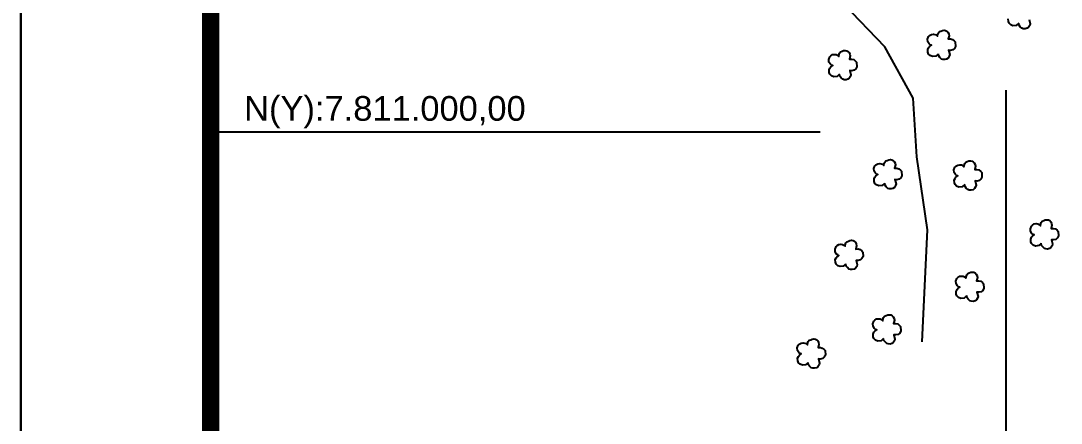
# Model space of a CAD drawing. Header units: inches. Extents: x 720421 to 723571, y 7810121 to 7814576.
# Drawn here: x 720421 to 721244, y 7811070 to 7811388 of the extents above; entities that cross this region are included whole.
import ezdxf
from ezdxf.enums import TextEntityAlignment as Align

# ---------------------------------------------------------------- set-up
doc = ezdxf.new("R2010")
doc.units = ezdxf.units.IN
doc.header["$MEASUREMENT"] = 0
doc.linetypes.add('CONTINUO', pattern=[0])
doc.linetypes.add('LIN0', pattern=[0])
for name, color, linetype in [('CORREGO', 5, 'Continuous'), ('MALHA', 8, 'Continuous'), ('MARGEM', 5, 'Continuous'), ('MATO', 3, 'Continuous')]:
    doc.layers.add(name, color=color, linetype=linetype)
doc.styles.get("Standard").update_dxf_attribs({"font": 'arial.ttf'})

msp = doc.modelspace()

# ---------------------------------------------------------------- linework, layer by layer
at = {"layer": 'CORREGO'}
msp.add_lwpolyline([(721133.69, 7811134.29), (721137.9, 7811222.7), (721129.48, 7811280.23), (721126.67, 7811326.54), (721104.2, 7811367.23), (721071.91, 7811400.91)], dxfattribs=at)
at = {"layer": 'MALHA', "color": 8}
for points in [[(721200, 7810622.34), (721200, 7811332.86)], [(720571.29, 7811300), (721053.13, 7811300)]]:
    msp.add_lwpolyline(points, dxfattribs=at)
at = {"layer": 'MARGEM', "color": 174, "linetype": 'LIN0'}
msp.add_line((720421.29, 7810120.75, -585.7), (720421.29, 7814575.75, -585.7), dxfattribs=at)
at = {"layer": 'MARGEM', "color": 174, "linetype": 'LIN0', "elevation": -585.7, "flags": 128}
msp.add_lwpolyline([(723571.29, 7810120.75), (723571.29, 7814575.75), (720421.29, 7814575.75), (720421.29, 7810120.75)], close=True, dxfattribs=at)
at = {"layer": 'MARGEM', "color": 174, "linetype": 'LIN0', "const_width": 13.63, "elevation": -585.7, "flags": 128}
msp.add_lwpolyline([(723421.29, 7810622.34), (723421.29, 7814425.75), (720571.29, 7814425.75), (720571.29, 7810622.34)], close=True, dxfattribs=at)
at = {"layer": 'MATO', "linetype": 'CONTINUO'}
for points in [[(721210.06, 7811385.75, 0), (721208.06, 7811384.08, 0), (721205.52, 7811383.78, 0), (721203.71, 7811384.49, 0), (721202.42, 7811385.75, 0), (721201.89, 7811387.2, 0), (721201.75, 7811389.33, 0)], [(721218.23, 7811388.72, 0), (721219.09, 7811385.38, 0), (721218.7, 7811383.96, 0), (721217.74, 7811382.61, 0), (721216.67, 7811381.76, 0), (721215.17, 7811381.39, 0), (721213.67, 7811381.48, 0), (721212.55, 7811381.8, 0), (721211.26, 7811383.06, 0), (721210.39, 7811384.2, 0), (721210.12, 7811385.93, 0)], [(721146.47, 7811361.47, 0), (721144.47, 7811359.79, 0), (721141.93, 7811359.5, 0), (721140.12, 7811360.2, 0), (721138.84, 7811361.47, 0), (721138.31, 7811362.91, 0), (721138.16, 7811365.05, 0), (721138.86, 7811366.4, 0), (721139.59, 7811367.4, 0), (721141.05, 7811368.39, 0), (721140.12, 7811368.68, 0), (721139.2, 7811369.44, 0), (721138.12, 7811371.14, 0), (721137.92, 7811373.17, 0), (721138.7, 7811375.28, 0), (721139.52, 7811376.04, 0), (721141.02, 7811376.95, 0), (721142.58, 7811377.16, 0), (721143.84, 7811376.98, 0), (721144.83, 7811376.52, 0), (721145.91, 7811375.55, 0), (721146.24, 7811377.41, 0), (721146.52, 7811378.15, 0), (721147.33, 7811379.17, 0), (721148.53, 7811379.62, 0), (721149.71, 7811380.14, 0), (721151.04, 7811380.26, 0), (721152.29, 7811380.08, 0), (721153.31, 7811379.54, 0), (721154.07, 7811378.73, 0), (721154.73, 7811377.42, 0), (721154.99, 7811375.96, 0), (721154.39, 7811373.37, 0), (721156.2, 7811373.4, 0), (721157.71, 7811373.04, 0), (721159.12, 7811371.91, 0), (721159.91, 7811371.02, 0), (721160.12, 7811367.45, 0), (721159.25, 7811365.85, 0), (721158.08, 7811364.78, 0), (721156.25, 7811364.29, 0), (721154.65, 7811364.44, 0), (721155.51, 7811361.1, 0), (721155.11, 7811359.68, 0), (721154.15, 7811358.32, 0), (721153.09, 7811357.48, 0), (721151.58, 7811357.11, 0), (721150.08, 7811357.2, 0), (721148.96, 7811357.52, 0), (721147.68, 7811358.78, 0), (721146.8, 7811359.92, 0), (721146.54, 7811361.64, 0)], [(721068.43, 7811345.49, 0), (721066.43, 7811343.81, 0), (721063.89, 7811343.52, 0), (721062.08, 7811344.22, 0), (721060.79, 7811345.48, 0), (721060.26, 7811346.93, 0), (721060.12, 7811349.07, 0), (721060.81, 7811350.42, 0), (721061.54, 7811351.41, 0), (721063, 7811352.41, 0), (721062.07, 7811352.7, 0), (721061.15, 7811353.46, 0), (721060.07, 7811355.16, 0), (721059.88, 7811357.19, 0), (721060.66, 7811359.3, 0), (721061.48, 7811360.06, 0), (721062.97, 7811360.97, 0), (721064.54, 7811361.18, 0), (721065.79, 7811361, 0), (721066.78, 7811360.54, 0), (721067.87, 7811359.57, 0), (721068.19, 7811361.42, 0), (721068.47, 7811362.16, 0), (721069.28, 7811363.19, 0), (721070.49, 7811363.63, 0), (721071.67, 7811364.16, 0), (721072.99, 7811364.28, 0), (721074.25, 7811364.1, 0), (721075.27, 7811363.56, 0), (721076.02, 7811362.74, 0), (721076.68, 7811361.44, 0), (721076.94, 7811359.98, 0), (721076.34, 7811357.39, 0), (721078.16, 7811357.42, 0), (721079.66, 7811357.05, 0), (721081.08, 7811355.93, 0), (721081.86, 7811355.03, 0), (721082.08, 7811351.46, 0), (721081.2, 7811349.87, 0), (721080.04, 7811348.8, 0), (721078.21, 7811348.31, 0), (721076.6, 7811348.45, 0), (721077.46, 7811345.12, 0), (721077.07, 7811343.7, 0), (721076.1, 7811342.34, 0), (721075.04, 7811341.5, 0), (721073.53, 7811341.13, 0), (721072.04, 7811341.22, 0), (721070.92, 7811341.53, 0), (721069.63, 7811342.8, 0), (721068.76, 7811343.94, 0), (721068.49, 7811345.66, 0)], [(721104.05, 7811259.39, 0), (721102.05, 7811257.71, 0), (721099.51, 7811257.41, 0), (721097.7, 7811258.12, 0), (721096.41, 7811259.38, 0), (721095.88, 7811260.83, 0), (721095.74, 7811262.96, 0), (721096.43, 7811264.31, 0), (721097.16, 7811265.31, 0), (721098.63, 7811266.3, 0), (721097.69, 7811266.6, 0), (721096.78, 7811267.36, 0), (721095.7, 7811269.06, 0), (721095.5, 7811271.08, 0), (721096.28, 7811273.19, 0), (721097.1, 7811273.95, 0), (721098.59, 7811274.86, 0), (721100.16, 7811275.07, 0), (721101.41, 7811274.89, 0), (721102.4, 7811274.44, 0), (721103.49, 7811273.47, 0), (721103.82, 7811275.32, 0), (721104.09, 7811276.06, 0), (721104.9, 7811277.09, 0), (721106.11, 7811277.53, 0), (721107.29, 7811278.05, 0), (721108.62, 7811278.17, 0), (721109.87, 7811277.99, 0), (721110.89, 7811277.46, 0), (721111.64, 7811276.64, 0), (721112.31, 7811275.33, 0), (721112.57, 7811273.88, 0), (721111.96, 7811271.28, 0), (721113.78, 7811271.31, 0), (721115.28, 7811270.95, 0), (721116.7, 7811269.83, 0), (721117.49, 7811268.93, 0), (721117.7, 7811265.36, 0), (721116.82, 7811263.76, 0), (721115.66, 7811262.7, 0), (721113.83, 7811262.21, 0), (721112.22, 7811262.35, 0), (721113.08, 7811259.01, 0), (721112.69, 7811257.59, 0), (721111.73, 7811256.24, 0), (721110.66, 7811255.39, 0), (721109.16, 7811255.02, 0), (721107.66, 7811255.11, 0), (721106.54, 7811255.43, 0), (721105.25, 7811256.69, 0), (721104.38, 7811257.83, 0), (721104.11, 7811259.56, 0)], [(721167.32, 7811258.38, 0), (721165.32, 7811256.7, 0), (721162.78, 7811256.4, 0), (721160.97, 7811257.11, 0), (721159.69, 7811258.37, 0), (721159.16, 7811259.82, 0), (721159.01, 7811261.95, 0), (721159.7, 7811263.3, 0), (721160.44, 7811264.3, 0), (721161.9, 7811265.29, 0), (721160.97, 7811265.59, 0), (721160.05, 7811266.35, 0), (721158.97, 7811268.05, 0), (721158.77, 7811270.07, 0), (721159.55, 7811272.18, 0), (721160.37, 7811272.94, 0), (721161.87, 7811273.85, 0), (721163.43, 7811274.06, 0), (721164.69, 7811273.88, 0), (721165.68, 7811273.43, 0), (721166.76, 7811272.46, 0), (721167.09, 7811274.31, 0), (721167.37, 7811275.05, 0), (721168.18, 7811276.08, 0), (721169.38, 7811276.52, 0), (721170.56, 7811277.04, 0), (721171.89, 7811277.16, 0), (721173.14, 7811276.98, 0), (721174.16, 7811276.45, 0), (721174.92, 7811275.63, 0), (721175.58, 7811274.32, 0), (721175.84, 7811272.87, 0), (721175.24, 7811270.27, 0), (721177.05, 7811270.3, 0), (721178.56, 7811269.94, 0), (721179.97, 7811268.82, 0), (721180.76, 7811267.92, 0), (721180.97, 7811264.35, 0), (721180.1, 7811262.75, 0), (721178.93, 7811261.69, 0), (721177.1, 7811261.2, 0), (721175.5, 7811261.34, 0), (721176.36, 7811258, 0), (721175.96, 7811256.58, 0), (721175, 7811255.23, 0), (721173.94, 7811254.38, 0), (721172.43, 7811254.01, 0), (721170.93, 7811254.1, 0), (721169.81, 7811254.42, 0), (721168.53, 7811255.68, 0), (721167.65, 7811256.82, 0), (721167.39, 7811258.55, 0)], [(721227.81, 7811211.88, 0), (721225.81, 7811210.2, 0), (721223.27, 7811209.9, 0), (721221.46, 7811210.61, 0), (721220.17, 7811211.87, 0), (721219.64, 7811213.32, 0), (721219.5, 7811215.45, 0), (721220.19, 7811216.8, 0), (721220.92, 7811217.8, 0), (721222.38, 7811218.79, 0), (721221.45, 7811219.09, 0), (721220.53, 7811219.85, 0), (721219.45, 7811221.55, 0), (721219.26, 7811223.58, 0), (721220.04, 7811225.69, 0), (721220.86, 7811226.44, 0), (721222.35, 7811227.35, 0), (721223.92, 7811227.56, 0), (721225.17, 7811227.39, 0), (721226.16, 7811226.93, 0), (721227.25, 7811225.96, 0), (721227.57, 7811227.81, 0), (721227.85, 7811228.55, 0), (721228.66, 7811229.58, 0), (721229.87, 7811230.02, 0), (721231.05, 7811230.54, 0), (721232.37, 7811230.67, 0), (721233.63, 7811230.49, 0), (721234.65, 7811229.95, 0), (721235.4, 7811229.13, 0), (721236.06, 7811227.82, 0), (721236.32, 7811226.37, 0), (721235.72, 7811223.77, 0), (721237.54, 7811223.8, 0), (721239.04, 7811223.44, 0), (721240.46, 7811222.32, 0), (721241.24, 7811221.42, 0), (721241.46, 7811217.85, 0), (721240.58, 7811216.25, 0), (721239.42, 7811215.19, 0), (721237.59, 7811214.7, 0), (721235.98, 7811214.84, 0), (721236.84, 7811211.51, 0), (721236.45, 7811210.09, 0), (721235.48, 7811208.73, 0), (721234.42, 7811207.88, 0), (721232.91, 7811207.51, 0), (721231.42, 7811207.6, 0), (721230.3, 7811207.92, 0), (721229.01, 7811209.18, 0), (721228.14, 7811210.32, 0), (721227.87, 7811212.05, 0)], [(721073.4, 7811195.63, 0), (721071.4, 7811193.96, 0), (721068.86, 7811193.66, 0), (721067.05, 7811194.37, 0), (721065.76, 7811195.63, 0), (721065.23, 7811197.08, 0), (721065.09, 7811199.21, 0), (721065.78, 7811200.56, 0), (721066.51, 7811201.56, 0), (721067.97, 7811202.55, 0), (721067.04, 7811202.85, 0), (721066.12, 7811203.61, 0), (721065.04, 7811205.31, 0), (721064.85, 7811207.33, 0), (721065.63, 7811209.44, 0), (721066.45, 7811210.2, 0), (721067.94, 7811211.11, 0), (721069.51, 7811211.32, 0), (721070.76, 7811211.14, 0), (721071.75, 7811210.69, 0), (721072.84, 7811209.72, 0), (721073.16, 7811211.57, 0), (721073.44, 7811212.31, 0), (721074.25, 7811213.34, 0), (721075.46, 7811213.78, 0), (721076.64, 7811214.3, 0), (721077.96, 7811214.42, 0), (721079.22, 7811214.24, 0), (721080.24, 7811213.71, 0), (721080.99, 7811212.89, 0), (721081.65, 7811211.58, 0), (721081.91, 7811210.13, 0), (721081.31, 7811207.53, 0), (721083.13, 7811207.56, 0), (721084.63, 7811207.2, 0), (721086.05, 7811206.08, 0), (721086.83, 7811205.18, 0), (721087.05, 7811201.61, 0), (721086.17, 7811200.01, 0), (721085.01, 7811198.95, 0), (721083.18, 7811198.46, 0), (721081.57, 7811198.6, 0), (721082.43, 7811195.26, 0), (721082.04, 7811193.84, 0), (721081.07, 7811192.49, 0), (721080.01, 7811191.64, 0), (721078.5, 7811191.27, 0), (721077.01, 7811191.36, 0), (721075.89, 7811191.68, 0), (721074.6, 7811192.94, 0), (721073.73, 7811194.08, 0), (721073.46, 7811195.81, 0)], [(721168.87, 7811170.54, 0), (721166.87, 7811168.87, 0), (721164.33, 7811168.57, 0), (721162.52, 7811169.28, 0), (721161.24, 7811170.54, 0), (721160.71, 7811171.99, 0), (721160.56, 7811174.12, 0), (721161.26, 7811175.47, 0), (721161.99, 7811176.47, 0), (721163.45, 7811177.46, 0), (721162.52, 7811177.76, 0), (721161.6, 7811178.52, 0), (721160.52, 7811180.22, 0), (721160.33, 7811182.24, 0), (721161.1, 7811184.35, 0), (721161.92, 7811185.11, 0), (721163.42, 7811186.02, 0), (721164.98, 7811186.23, 0), (721166.24, 7811186.05, 0), (721167.23, 7811185.6, 0), (721168.31, 7811184.63, 0), (721168.64, 7811186.48, 0), (721168.92, 7811187.22, 0), (721169.73, 7811188.25, 0), (721170.94, 7811188.69, 0), (721172.11, 7811189.21, 0), (721173.44, 7811189.33, 0), (721174.69, 7811189.15, 0), (721175.71, 7811188.62, 0), (721176.47, 7811187.8, 0), (721177.13, 7811186.49, 0), (721177.39, 7811185.04, 0), (721176.79, 7811182.44, 0), (721178.6, 7811182.47, 0), (721180.11, 7811182.11, 0), (721181.52, 7811180.99, 0), (721182.31, 7811180.09, 0), (721182.52, 7811176.52, 0), (721181.65, 7811174.92, 0), (721180.48, 7811173.86, 0), (721178.65, 7811173.37, 0), (721177.05, 7811173.51, 0), (721177.91, 7811170.17, 0), (721177.51, 7811168.75, 0), (721176.55, 7811167.4, 0), (721175.49, 7811166.55, 0), (721173.98, 7811166.18, 0), (721172.49, 7811166.27, 0), (721171.36, 7811166.59, 0), (721170.08, 7811167.85, 0), (721169.2, 7811168.99, 0), (721168.94, 7811170.72, 0)], [(721103.22, 7811136.85, 0), (721101.22, 7811135.17, 0), (721098.68, 7811134.88, 0), (721096.87, 7811135.58, 0), (721095.58, 7811136.85, 0), (721095.05, 7811138.29, 0), (721094.91, 7811140.43, 0), (721095.6, 7811141.78, 0), (721096.33, 7811142.78, 0), (721097.8, 7811143.77, 0), (721096.87, 7811144.06, 0), (721095.95, 7811144.82, 0), (721094.87, 7811146.52, 0), (721094.67, 7811148.55, 0), (721095.45, 7811150.66, 0), (721096.27, 7811151.42, 0), (721097.76, 7811152.33, 0), (721099.33, 7811152.54, 0), (721100.58, 7811152.36, 0), (721101.57, 7811151.9, 0), (721102.66, 7811150.93, 0), (721102.99, 7811152.79, 0), (721103.26, 7811153.53, 0), (721104.07, 7811154.55, 0), (721105.28, 7811155, 0), (721106.46, 7811155.52, 0), (721107.79, 7811155.64, 0), (721109.04, 7811155.46, 0), (721110.06, 7811154.92, 0), (721110.82, 7811154.11, 0), (721111.48, 7811152.8, 0), (721111.74, 7811151.34, 0), (721111.14, 7811148.75, 0), (721112.95, 7811148.78, 0), (721114.46, 7811148.42, 0), (721115.87, 7811147.29, 0), (721116.66, 7811146.4, 0), (721116.87, 7811142.83, 0), (721115.99, 7811141.23, 0), (721114.83, 7811140.16, 0), (721113, 7811139.67, 0), (721111.4, 7811139.82, 0), (721112.25, 7811136.48, 0), (721111.86, 7811135.06, 0), (721110.9, 7811133.7, 0), (721109.84, 7811132.86, 0), (721108.33, 7811132.49, 0), (721106.83, 7811132.58, 0), (721105.71, 7811132.9, 0), (721104.43, 7811134.16, 0), (721103.55, 7811135.3, 0), (721103.28, 7811137.02, 0)], [(721043.58, 7811117.81, 0), (721041.58, 7811116.13, 0), (721039.03, 7811115.84, 0), (721037.22, 7811116.54, 0), (721035.94, 7811117.8, 0), (721035.41, 7811119.25, 0), (721035.26, 7811121.39, 0), (721035.96, 7811122.74, 0), (721036.69, 7811123.73, 0), (721038.15, 7811124.73, 0), (721037.22, 7811125.02, 0), (721036.3, 7811125.78, 0), (721035.22, 7811127.48, 0), (721035.03, 7811129.51, 0), (721035.81, 7811131.62, 0), (721036.62, 7811132.38, 0), (721038.12, 7811133.29, 0), (721039.68, 7811133.5, 0), (721040.94, 7811133.32, 0), (721041.93, 7811132.86, 0), (721043.01, 7811131.89, 0), (721043.34, 7811133.74, 0), (721043.62, 7811134.48, 0), (721044.43, 7811135.51, 0), (721045.64, 7811135.95, 0), (721046.81, 7811136.48, 0), (721048.14, 7811136.6, 0), (721049.39, 7811136.42, 0), (721050.41, 7811135.88, 0), (721051.17, 7811135.06, 0), (721051.83, 7811133.76, 0), (721052.09, 7811132.3, 0), (721051.49, 7811129.71, 0), (721053.31, 7811129.74, 0), (721054.81, 7811129.37, 0), (721056.22, 7811128.25, 0), (721057.01, 7811127.35, 0), (721057.22, 7811123.78, 0), (721056.35, 7811122.19, 0), (721055.18, 7811121.12, 0), (721053.35, 7811120.63, 0), (721051.75, 7811120.77, 0), (721052.61, 7811117.44, 0), (721052.21, 7811116.02, 0), (721051.25, 7811114.66, 0), (721050.19, 7811113.82, 0), (721048.68, 7811113.45, 0), (721047.19, 7811113.54, 0), (721046.06, 7811113.85, 0), (721044.78, 7811115.12, 0), (721043.91, 7811116.25, 0), (721043.64, 7811117.98, 0)]]:
    msp.add_polyline3d(points, dxfattribs=at)

# ---------------------------------------------------------------- texts
at = {"layer": 'MALHA'}
msp.add_text('N(Y):7.811.000,00', height=19.5, dxfattribs=at).set_placement((720597.8, 7811302.95), align=Align.BOTTOM_LEFT)

doc.saveas('drawing.dxf')
